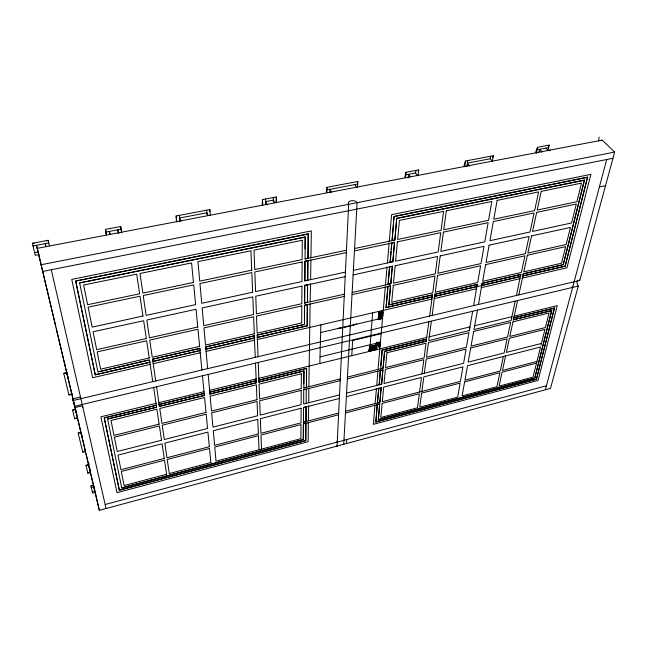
<?xml version="1.0" encoding="UTF-8"?>
<svg xmlns="http://www.w3.org/2000/svg" width="647" height="647" viewBox="0 0 647 647"><rect width="100%" height="100%" fill="white"/><g stroke="black" fill="none" stroke-linecap="round" stroke-linejoin="round"><path stroke-width="0.97" d="M119.363 490.305L104.28 418.027L156.315 405.321L104.224 417.792L119.363 490.305L305.748 440.704L305.869 423.081L303.386 423.728L303.33 439.701L121.741 487.927L302.262 439.75M338.656 413.061L303.5 422.208L303.54 407.4L306.071 406.753L305.991 421.561L305.772 421.205M303.767 383.817L303.888 370.982L258.913 381.989L303.888 370.982M304.413 316.157L304.519 305.077L304.446 324.43L257.142 335.097L304.446 324.43M344.35 294.191L304.648 303.079L304.713 285.287L307.576 284.664L307.462 302.448L307.22 302.125M304.866 280.903L304.939 261.137L304.866 280.903L345.409 272.096M305.06 248.836L305.174 236.956L79.646 282.925L97.948 372.025L149.481 359.902L152.773 381.649M303.33 439.701L303.386 423.728M303.5 422.208L303.54 407.4M339.529 394.888L303.669 404.027L303.71 389.543M340.298 378.867L303.831 387.982L303.993 371.192M304.648 303.079L304.713 285.287M346.46 250.235L305.077 258.946L305.174 236.956M305.748 440.704L305.869 423.081M305.991 421.561L306.071 406.753M306.646 368.62L306.411 387.335L306.541 368.41L258.84 380.056A1.415 1.027 -2.9 0 1 258.929 380.266L306.541 368.41M257.158 337.192A1.48 1.027 -2.4 0 1 257.312 337.435L307.171 325.91L307.333 304.446L305.457 304.866M307.462 302.448L307.576 284.664M307.851 260.442L307.737 280.272L307.867 260.523L305.918 260.935M308.198 233.834L308.012 258.331L308.198 233.834L233.001 249.103M306.282 388.847L306.12 403.17M307.171 325.91L307.309 304.373M308.748 402.733L308.854 388.2M310.609 279.65L310.908 260.11A1.553 0.404 78 0 1 310.77 259.827M319.844 363.468L320.847 324.834M326.84 192.669L326.994 187.323L357.815 181.467L357.467 187.711M329.784 192.11L329.873 189.353L331.466 192.612M337.079 446.066L348.66 204.323A4.545 2.685 2.8 0 1 351.135 200.748A4.545 2.685 2.8 0 1 357.112 202.657L343.743 444.263M346.525 443.527L346.76 439.499M351.774 355.696L352.664 340.508L381.261 333.674M262.221 204.541L262.52 199.567L276.366 196.939L276.463 202.77M369.68 351.337L372.623 312.841M275.978 201.904L276.366 196.939M375.648 347.35L375.842 344.988M376.902 349.574L375.826 345.183L369.979 346.598M377.072 342.206C377.751 345.086 375.454 346.541 376.271 342.95M378.228 319.262L378.883 311.361L378.333 319.44M376.214 345.102L376.376 343.128M378.6 319.375L378.988 311.547M376.578 345.231L376.821 342.271M378.705 319.569L379.255 311.482M378.964 319.513L379.36 311.676M377.444 342.336L376.934 345.361L377.185 342.4M379.077 319.699L379.627 311.611M379.344 319.634L379.74 311.805M377.808 342.457L377.298 345.482L377.549 342.522M379.538 318.834L380.007 311.741M379.805 318.769L380.113 311.919M378.171 342.578L377.662 345.603L377.913 342.635M379.91 318.947L380.379 311.862M380.169 318.89L380.493 312.04M378.438 343.686L378.018 345.716L378.269 342.756M380.274 319.068L380.751 311.983M380.533 319.011L381.034 313.083M378.891 342.813L378.382 345.838L378.632 342.878M380.727 318.203L380.857 312.161M380.905 319.125L381.229 312.283M379.943 348.83L378.689 346.614L378.996 343.007M381.107 318.332L381.495 312.218M379.708 342.085L379.11 346.096L379.255 342.942M381.366 318.267L381.609 312.412M379.11 346.096L379.449 342.15M381.479 318.461L381.876 312.347M381.746 318.397L381.989 312.541M380.072 342.206L379.474 346.218L379.813 342.271M381.851 318.583L382.256 312.477M382.118 318.518L382.369 312.655M380.387 342.328L379.829 346.331L380.169 342.376M382.215 318.688L382.628 312.598M382.434 318.639L382.951 312.719L381.754 310.697M376.772 385.402L377.88 370.925M387.399 262.973L389.082 243.595A1.512 0.518 78.4 0 1 388.807 242.989M554.511 308.101L513.661 317.855L554.511 308.101L536.42 379.328L375.867 422.046L377.314 404.448L378.899 404.035M377.557 401.755L378.77 388.16L377.452 402.725L379.846 402.111L381.188 387.537L379.959 402.313L345.571 411.257M380.339 370.302L379.199 384.787L380.355 370.359L382.927 369.947L381.625 384.172L346.574 393.093M380.776 365.644L382.175 349.954L425.467 339.384M432.059 296.536A1.407 0.922 7.3 0 0 432.18 297.013L386.089 307.665L387.755 287.373M391.411 266.338L389.599 266.734L388.168 284.373L388.386 280.297M388.564 278.364L389.599 266.734M391.718 242.73A1.512 0.526 78.4 0 0 391.864 243.005L390.133 262.375L390.958 251.529M391.128 249.588L391.645 243.782M393.732 220.401L394.088 216.397L392.074 240.627L393.554 222.406M375.867 422.046L377.193 404.084M380.363 368.442L380.63 368.79L382.175 349.954M386.089 307.665L387.974 286.564A1.448 0.485 77.4 0 1 387.828 286.289M378.349 419.774L379.692 403.833L378.349 419.774L534.729 378.236L551.786 310.552L513.249 319.764L551.786 310.552M381.625 384.172L382.814 369.744M383.089 368.175L384.512 351.256L426.171 341.066L426.462 339.141L426.292 341.26L384.625 351.458L383.089 368.175L347.463 377.08M388.774 304.761L432.455 294.919L388.896 304.963L390.513 285.764L388.742 286.168M390.837 283.774L392.317 266.143L390.837 283.774L352.146 292.444M353.367 270.365L392.858 261.784L394.508 242.221L391.864 243.005M354.572 248.529L394.856 240.045L396.7 218.298L584.467 180.028L563.327 264.76L523.334 273.972L518.805 294.903M388.896 304.963L390.513 285.764M392.858 261.784L394.508 242.221M394.856 240.045L396.7 218.298M405.459 177.844L405.984 172.32L418.666 169.91L418.051 175.628M408.192 177.982L408.548 174.342L410.392 176.849M417.461 175.491L415.6 173L415.867 170.444M598.637 141.062L599.098 137.115M432.18 297.013L432.325 294.725M419.547 392.009L421.48 377.46L383.703 387.124L382.328 401.69L460.429 381.366L462.961 366.849L423.834 376.861L421.86 391.403M421.957 373.893L423.842 359.7L385.386 369.332L384.043 383.55L463.584 363.29L466.058 349.129L426.236 359.101L424.311 373.295M428.896 321.721L426.171 341.066M429.648 316.035L432.455 294.919M469.601 328.838L469.932 326.913L429.252 336.82A1.351 0.922 7.7 0 0 429.066 336.602M520.317 276.148A1.383 0.857 10.7 0 0 520.487 276.601L434.719 296.423L434.873 294.142L432.147 315.445M469.221 330.536L428.735 340.662L431.379 321.122M326.298 192.272L326.994 187.323M464.659 166.691L465.492 161.014L493.321 155.733L492.367 161.378M466.859 166.724L467.765 160.585M549.918 150.711L550.055 150.088L548.179 150.743L546.028 148.123M469.293 166.174L469.39 165.543L467.385 163.125L490.208 158.774L492.27 161.16M490.208 158.774L490.636 156.242M476.726 286.2A2.782 1.779 9.2 0 0 476.96 286.661L477.187 284.389L435.86 293.916M469.261 330.746L472.666 311.264M473.653 305.602L477.187 284.389M357.459 183.441L357.815 181.467M481.489 285.101A2.782 1.779 9.2 0 1 481.894 285.521L482.128 283.249L520.786 274.344L516.443 295.469M515.238 301.106L511.081 320.516L473.968 329.598L477.486 310.115M478.505 304.454L482.128 283.249M536.29 153.404L537.528 147.33L549.125 145.122L548.017 150.298M539.04 152.021L539.598 149.344L541.782 151.673L541.652 152.296M520.487 276.601L520.786 274.344M503.366 356.513L500.268 370.998L464.942 380.193L467.538 365.676L540.56 346.994L533.023 377.144L499.063 386.146L502.096 372.138L536.525 363.161M395.074 216.195L587.581 177.108L565.138 266.281L522.881 276.051L523.188 273.794L563.173 264.574L584.467 180.028M505.598 355.939L502.468 370.424L536.953 361.447M513.386 319.95L517.584 300.54M404.828 177.238L405.984 172.32M418.253 171.552L418.666 169.91M541.005 345.231L544.968 329.372L509.424 338.268L506.366 352.389L541.45 343.452M534.729 378.236L551.64 310.366M536.42 379.328L554.374 307.923M565.138 266.281L587.581 177.108M601.411 140.836L601.573 140.213M545.356 389.777L606.7 159.518M577.367 280.321A3.704 1.933 76.1 0 0 578.272 286.055L550.492 388.386L99.323 510.354L36.507 245.302L55.852 326.816M578.272 286.055L74.534 406.316L72.876 399.215L73.151 400.517L579.793 280.45L614.65 152.061L602.203 140.1L37.186 248.367M463.996 165.915L465.492 161.014M492.779 157.358L493.321 155.733M535.659 152.199L537.528 147.33M548.486 146.748L549.125 145.122M89.375 464.004L85.978 465.508L87.822 473.159L90.345 472.035M80.835 432.075L78.182 433.199L82.743 452.116L84.474 451.363M46.455 240.983L48.113 240.288L49.366 245.828M75.343 408.993L72.61 410.117L74.696 418.779L77.405 417.655M67.086 372.138L63.762 373.456L68.946 394.945L71.728 393.813M105.162 504.514L337.273 442.047A3.591 2.782 3.2 0 1 336.982 441.311M343.969 440.251L546.424 385.766M337.265 442.16L343.961 440.356M378.244 419.571L534.6 378.058M119.307 490.078L305.659 440.502M375.761 421.852L536.29 379.142M92.262 491.566L94.931 490.855L99.323 510.354M95.408 492.44L92.65 493.168L90.895 485.905L93.678 485.177M91.292 487.531L93.969 486.827L94.737 490.054M303.403 422.006L305.894 421.359M303.483 423.939L338.575 414.784M345.474 412.98L379.797 404.035M87.822 473.159L90.548 472.456L89.132 466.503L89.658 468.824M89.828 469.593L90.515 469.415M303.637 407.61L339.36 398.471M346.38 396.676L381.293 387.739M85.978 465.508L88.728 464.805M379.085 384.585L381.512 383.97M82.743 452.116L85.541 451.412L82.848 440.073M306.411 387.335L303.831 387.982M382.975 367.973L380.63 368.79M303.807 389.753L340.209 380.638M347.366 378.851L382.927 369.947M78.182 433.199L81.045 432.495L82.387 438.156M202.479 375.77L204.387 395.568L159.405 406.34L159.122 404.391L204.12 393.408L159.186 404.618A1.48 1.076 -9.9 0 0 158.839 404.157M255.492 363.113L256.293 382.87L209.887 393.983L209.717 392.042L256.123 380.719L209.798 392.268A2.895 2.111 -6.5 0 0 209.507 391.767M382.288 350.148L426.583 339.335M107.588 419.013L156.606 407.262L107.588 419.013L121.741 487.927M159.405 406.34L204.315 395.349L204.12 393.408M209.887 393.983L256.204 382.652L256.123 380.719M370.157 347.358L376.012 345.943M369.283 347.779L376.109 346.121M370.238 347.738L376.093 346.315M369.364 348.159L376.198 346.501M369.348 348.353L376.182 346.695M369.461 348.539L376.287 346.881M369.445 348.733L376.271 347.075M376.408 347.164L378.689 346.614M369.542 348.919L376.376 347.261M369.534 349.113L376.36 347.455M369.631 349.299L376.465 347.633M369.615 349.493L376.449 347.827M368.75 349.922L376.554 348.021M368.733 350.116L376.538 348.215M368.839 350.294L376.643 348.401M368.822 350.488L376.627 348.587M368.919 350.674L376.724 348.773M368.903 350.868L376.708 348.968M369.016 351.062L376.821 349.162M368.992 351.289L376.797 349.388M204.015 391.686L158.903 402.669A1.488 1.076 -9.8 0 0 158.774 402.418M339.303 328.183L337.718 328.563A94.753 60.818 1.1 0 0 356.586 324.147L355.025 324.503M320.014 356.861L380.517 342.247M369.987 346.404L376.109 344.924M370.076 346.776L375.931 345.361M370.06 346.97L375.915 345.555M74.696 418.779L77.616 418.075M370.165 347.164L376.02 345.749M74.842 407.594L82.484 405.766L82.865 407.367M72.61 410.117L75.553 409.414L76.006 411.346M72.755 398.859L80.479 397.032L80.867 398.665M320.653 332.558L382.62 318.049M68.946 394.945L71.938 394.241L71.623 392.907M200.255 352.785L153.202 363.695A1.553 1.076 -8.8 0 0 153.064 363.436M206.102 351.434L254.562 340.201A1.48 1.027 -2.4 0 1 254.506 339.934M476.596 288.74L434.436 298.51A1.399 0.922 7.3 0 0 433.975 298.105M98.862 371.564L148.511 360.128M199.955 350.124A3.033 2.111 -5.7 0 0 200.052 350.666L152.886 361.568L152.506 359.206L199.761 348.312L201.921 370.003M254.457 337.556A1.48 1.027 -2.4 0 0 254.481 338.09L205.908 349.315L205.633 346.962L254.295 335.744L255.258 357.362M152.506 359.206L199.85 348.539M205.633 346.962L254.392 335.963M435.002 294.336L477.324 284.583M482.266 283.443L520.932 274.53M95.214 374.645L149.869 362.263L95.279 374.88L75.683 281.049L144.944 266.985M152.813 361.341L199.972 350.448L199.761 348.312M205.819 349.089L254.384 337.871L254.295 335.744M307.066 325.7L257.312 337.435M385.968 307.471L432.05 296.819M434.59 296.229L476.823 286.475M481.756 285.335L520.342 276.423M522.744 275.865L564.985 266.103M63.762 373.456L66.827 372.753L71.461 392.244M304.543 302.869L307.357 302.238M388.046 284.179L390.715 283.58M304.624 305.287L344.244 296.383M352.025 294.636L390.642 285.966M304.818 285.497L345.191 276.665M353.108 274.935L392.438 266.338M304.753 280.693L307.632 280.07M390.004 262.181L392.729 261.59M305.052 261.348L346.339 252.621M354.443 250.915L394.638 242.423M307.899 258.121L305.077 258.946M391.945 240.433L394.727 239.851M599.389 186.951L605.527 185.681M305.287 237.158L79.646 282.925M396.837 218.492L584.637 180.206M146.926 266.588L231.019 249.507M75.683 281.049L308.312 234.044M394.225 216.591L587.751 177.278M42.419 271.497L612.96 158.272M40.818 264.801L614.65 152.061M39.143 254.53L35.245 255.282L32.35 243.28L48.113 240.288M34.606 252.637L38.092 251.966M32.997 245.965L48.719 242.973M105.946 232.055L121.094 229.167M326.921 189.911L357.67 184.047M405.742 174.884L415.6 173M537.018 149.837L548.591 147.629M106.205 234.376L105.485 229.386L120.674 226.507L121.685 232.944M176.396 220.959L176.146 215.969L209.846 209.571L210.291 215.451M90.895 485.905L93.548 485.485M32.35 243.28L34.194 243.312M474.688 325.756L511.898 316.698A1.326 0.865 11.4 0 1 511.777 316.464M511.348 318.421L511.486 318.607A1.326 0.865 11.4 0 1 511.365 318.381M354.774 184.605L356.465 187.177M375.066 403.34L376.457 388.976A2.628 0.776 75.6 0 1 376.214 388.443M378.026 369.194L385.297 287.163A1.448 0.477 77.4 0 1 385.159 286.896M310.148 301.615L310.544 284.243A3.033 0.776 77.7 0 1 310.285 283.677M308.878 386.485L310.115 303.742M274.813 202.826L273.366 200.125L265.658 201.597L267.106 204.962M308.36 420.704L308.692 406.316A2.685 0.607 75.9 0 1 308.465 405.766M374.92 405.006L373.392 424.319L538.102 380.412L557.245 305.651L514.211 316.132A1.326 0.865 11.4 0 0 514.009 315.922M208.124 215.605L206.878 212.806L179.656 217.999L180.82 220.837M308.336 422.37L308.158 441.715L116.994 492.682L100.9 416.797L156.024 403.372A1.488 1.076 -9.8 0 1 155.984 403.089M305.966 423.292L305.756 422.701M110.241 234.36L109.311 231.416L109.788 234.246M76.241 412.309L77.858 419.288M56.321 328.789L68.024 377.953L67.328 374.839M78.085 420.243L82.177 437.429L81.482 434.331M86.043 453.676L89.609 468.654M91.065 474.801L94.664 489.916L93.969 486.827M45.945 246.677L45.233 243.636L45.888 246.491M51.283 269.734L106.084 508.526M90.151 470.773L90.847 473.855M85.121 449.649L85.647 451.97M76.184 412.123L76.71 414.452L71.639 393.02M75.748 281.283L95.279 374.88M105.485 229.386L106.431 234.893M118.813 233.405L117.754 229.806L118.361 233.583M153.638 387.432L156.606 407.262M152.579 359.433L155.725 380.954M156.574 386.728L159.477 406.567M120.674 226.507L121.167 230.494M176.146 215.969L176.777 221.872M179.381 215.354L180.044 221.743M205.714 347.18L207.655 368.644M208.18 374.411L209.968 394.209M206.668 210.17L207.024 214.675M259.01 449.786L258.436 435.682L214.755 447.077L216.033 461.182L300.895 438.682L300.992 424.586L260.992 435.019L261.517 449.123M257.231 335.308L258.04 356.707M258.258 362.457L259.002 382.207M262.52 199.567L262.682 205.406M265.593 198.985L265.731 204.379M273.309 197.513L273.398 201.977M209.846 209.571L209.863 211.561M572.627 287.405A3.712 1.917 76.2 0 1 572.158 286.71M337.079 446.082A3.575 2.782 3.2 0 1 336.788 445.338M256.075 378.721A1.423 1.027 -2.9 0 0 256.139 378.988L209.62 390.319A2.903 2.111 -6.4 0 0 209.329 389.826M258.703 378.083A1.423 1.027 -2.9 0 1 258.857 378.325L426.802 337.419A1.351 0.922 7.7 0 1 426.705 337.176M310.811 257.506A1.553 0.404 78 0 1 310.94 257.708L311.344 230.914L71.752 279.399L92.61 377.735L150.193 364.39A1.553 1.076 -8.8 0 1 150.161 364.115M257.239 339.303A1.48 1.027 -2.4 0 1 257.393 339.546L431.905 299.1A1.399 0.922 7.3 0 1 431.792 298.857M389.13 241.024A1.512 0.518 78.4 0 1 389.284 241.218L391.589 214.675L590.881 174.35L566.942 267.801L522.436 278.113A1.375 0.857 10.8 0 0 522.226 277.903M378.932 384.375A2.628 0.784 75.5 0 1 379.199 384.787M513.338 317.661A1.326 0.865 11.4 0 1 513.799 318.041M579.267 279.957A3.704 1.933 76.1 0 1 579.793 280.45M149.869 362.263A1.553 1.076 -8.8 0 1 149.91 361.705M152.215 360.937A1.553 1.076 -8.8 0 1 152.886 361.568M307.681 284.866A3.033 0.768 77.7 0 1 307.43 284.3M307.479 279.868A3.033 0.768 77.7 0 1 307.737 280.272M205.609 348.814A3.033 2.111 -5.7 0 1 205.908 349.315M156.315 405.321A1.48 1.076 -9.9 0 1 156.348 404.763M204.201 393.635A2.895 2.111 -6.5 0 1 204.112 393.085M256.22 380.929A1.415 1.027 -2.9 0 1 256.155 380.671M306.168 406.963A2.685 0.598 75.9 0 1 305.942 406.405M387.877 284.073A1.448 0.485 77.4 0 1 388.168 284.373M522.396 275.671A1.383 0.857 10.7 0 1 522.881 276.051M389.826 261.995A2.96 1.003 77.9 0 1 390.133 262.375M391.767 240.344A1.512 0.526 78.4 0 1 392.074 240.627M519.913 278.445A1.375 0.857 10.8 0 0 520.042 278.671L481.522 287.6A2.774 1.779 9.2 0 0 481.117 287.171M434.525 296.205A1.407 0.922 7.3 0 1 434.719 296.423M385.345 284.777A1.448 0.477 77.4 0 1 385.491 284.971L387.003 267.526A2.96 0.995 77.9 0 1 386.72 266.985M301.106 408.257L301.001 422.863L260.927 433.296L260.377 418.674L301.106 408.257M301.227 390.4L301.13 404.674L260.24 415.091L259.698 400.8L301.227 390.4M301.34 373.764L301.243 388.621L259.633 399.021L259.075 384.132L301.34 373.764M301.809 305.918L301.696 322.942L257.158 333.173L256.511 316.1L301.809 305.918M301.947 286.12L301.825 303.71L256.43 313.884L255.759 296.221L301.947 286.12M302.117 261.962L301.979 281.526L255.589 291.603L254.845 271.95L302.117 261.962M302.27 240.272L302.133 259.568L254.756 269.54L254.028 250.146L302.27 240.272M382.167 403.413L380.84 417.485L417.444 407.788L419.321 393.724L382.167 403.413M386.946 352.761L385.547 367.561L424.076 357.937L426.041 343.169L386.946 352.761M393.303 285.367L391.71 302.246L432.738 292.816L434.97 276.002L393.303 285.367M395.155 265.747L393.505 283.176L435.261 273.827L437.574 256.471L395.155 265.747M397.412 241.832L395.584 261.194L438.173 251.942L440.736 232.677L397.412 241.832M399.434 220.384L397.63 239.463L441.052 230.316L443.575 211.351L399.434 220.384M421.626 393.125L419.725 407.181L457.68 397.121L460.13 383.081L421.626 393.125M428.476 342.578L426.486 357.257L466.374 347.285L468.929 332.647L428.476 342.578M437.566 275.42L435.285 292.234L477.688 282.488L480.608 265.747L437.566 275.42M440.211 255.897L437.857 273.244L480.988 263.58L484.005 246.321L440.211 255.897M443.43 232.111L440.817 251.368L484.789 241.816L488.129 222.665L443.43 232.111M446.317 210.793L443.745 229.75L488.542 220.32L491.833 201.476L446.317 210.793M464.635 381.908L462.12 395.94L496.896 386.72L499.896 372.712L464.635 381.908M470.709 347.965L468.177 362.118L504.126 352.963L507.151 338.842L470.709 347.965M473.661 331.49L471.04 346.121L507.547 337.006L510.669 322.408L473.661 331.49M485.638 264.623L482.646 281.348L521.377 272.444L524.943 255.791L485.638 264.623M489.116 245.205L486.026 262.456L525.404 253.632L529.084 236.462L489.116 245.205M493.354 221.565L489.925 240.7L530.039 231.99L534.123 212.952L493.354 221.565M497.139 200.392L493.766 219.22L534.616 210.623L538.627 191.9L497.139 200.392M512.974 321.842L509.82 336.432L545.429 327.536L549.06 312.994L512.974 321.842M527.386 255.242L523.787 271.894L561.499 263.224L565.648 246.644L527.386 255.242M531.567 235.92L527.855 253.082L566.182 244.501L570.452 227.42L531.567 235.92M536.654 212.418L532.538 231.448L571.56 222.964L576.291 204.04L536.654 212.418M541.207 191.375L537.156 210.089L576.873 201.727L581.524 183.125L541.207 191.375M166.627 474.275L124.127 485.541L121.288 471.453L164.516 460.179L166.627 474.275M210.857 462.548L169.279 473.572L167.217 459.475L209.499 448.444L210.857 462.548M164.257 458.456L120.932 469.73L117.98 455.1L162.073 443.826L164.257 458.456M209.329 446.721L166.966 457.744L164.823 443.122L207.922 432.099L209.329 446.721M258.363 433.959L214.602 445.346L213.275 430.724L257.773 419.337L258.363 433.959M161.532 440.235L117.261 451.509L114.365 437.186L159.397 425.912L161.532 440.235M207.574 428.508L164.298 439.531L162.203 425.208L206.191 414.201L207.574 428.508M257.627 415.754L212.952 427.133L211.658 412.826L257.045 401.463L257.627 415.754M159.13 424.133L114.009 435.407L110.993 420.461L156.889 409.203L159.13 424.133M206.021 412.414L161.944 423.429L159.76 408.5L204.573 397.501L206.021 412.414M256.98 399.684L211.496 411.047L210.146 396.134L256.374 384.795L256.98 399.684M149.231 357.985L100.633 369.154L97.147 351.895L146.659 340.775L149.231 357.985M199.64 346.396L152.263 357.281L149.74 340.079L197.982 329.242L199.64 346.396M254.303 333.828L205.52 345.045L203.967 327.9L253.616 316.747L254.303 333.828M146.319 338.543L96.694 349.655L93.087 331.782L143.658 320.726L146.319 338.543M197.772 327.018L149.417 337.847L146.812 320.039L196.057 309.274L197.772 327.018M253.527 314.531L203.765 325.676L202.163 307.94L252.807 296.868L253.527 314.531M142.963 316.068L92.149 327.107L88.121 307.171L139.995 296.213L142.963 316.068M195.604 304.632L146.125 315.38L143.222 295.533L193.696 284.874L195.604 304.632M252.621 292.25L201.743 303.297L199.955 283.548L251.82 272.589L252.621 292.25M139.623 293.778L87.628 304.729L83.649 285.012L136.695 274.158L139.623 293.778M193.461 282.44L142.866 293.099L139.995 273.479L191.577 262.925L193.461 282.44M251.723 270.179L199.737 281.122L197.966 261.614L250.939 250.777L251.723 270.179"/></g></svg>
